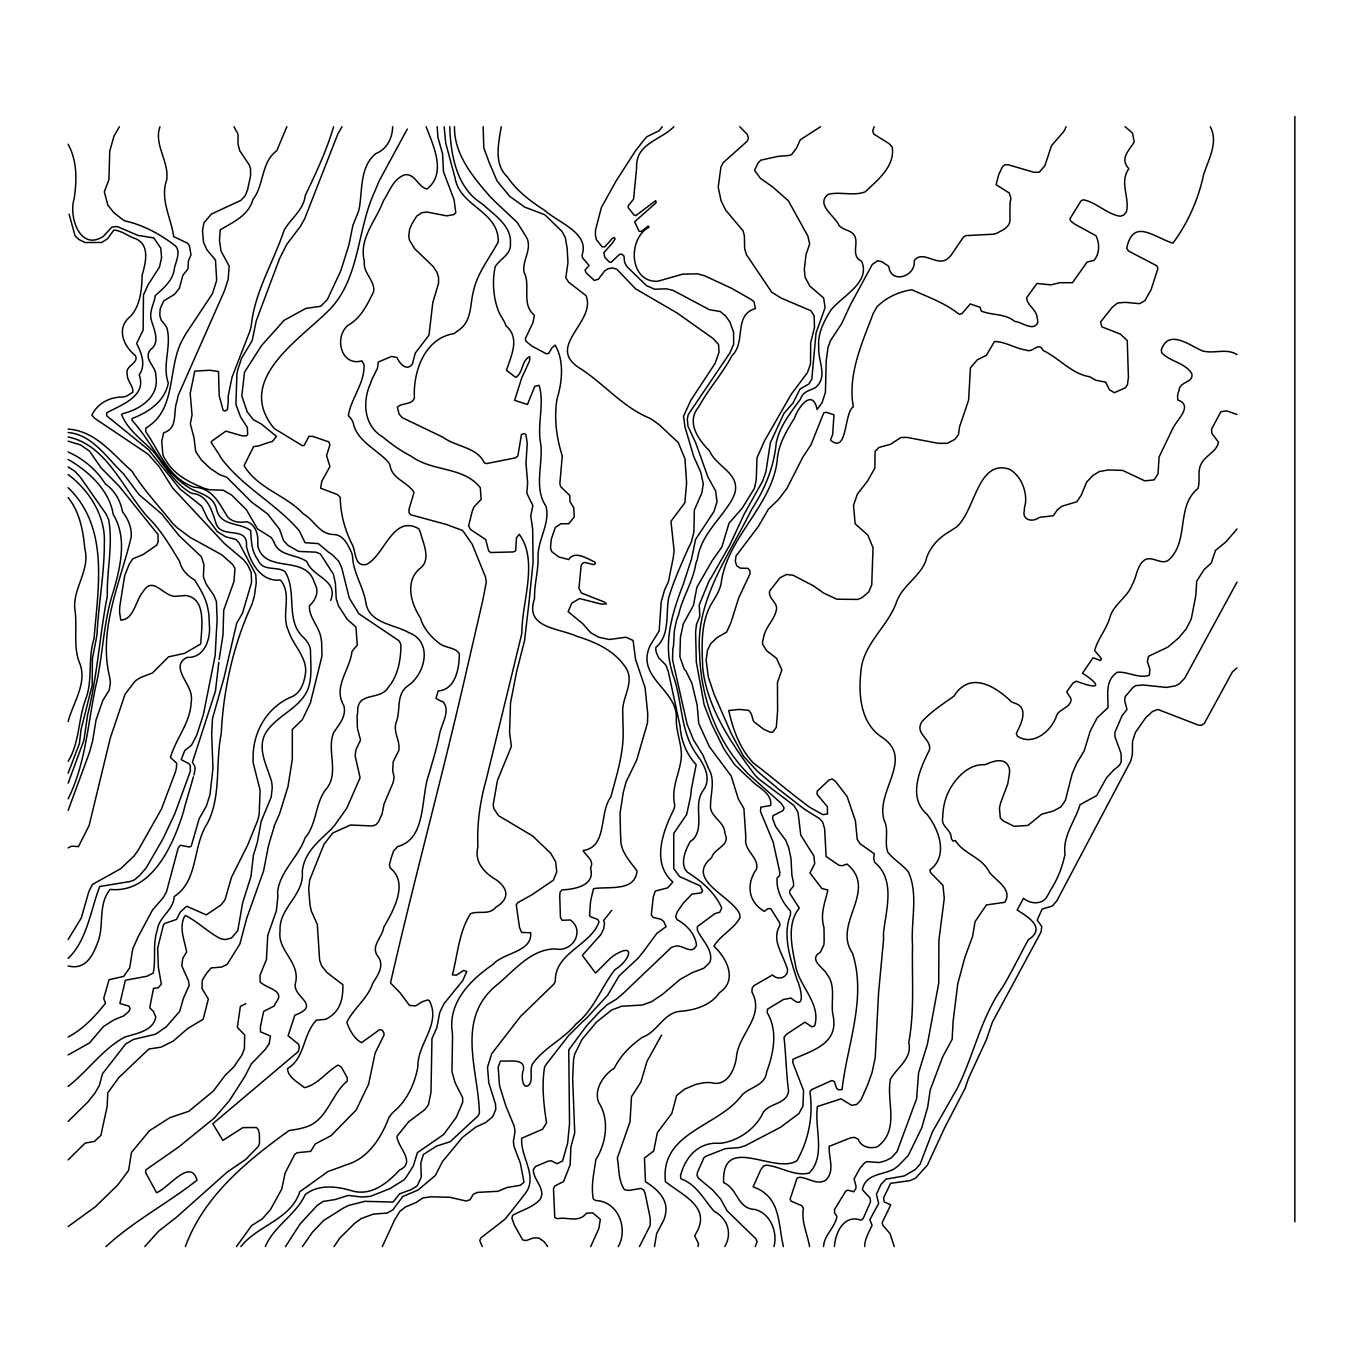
<?xml version="1.0" encoding="UTF-8"?>
<svg xmlns="http://www.w3.org/2000/svg" width="1363" height="1363" viewBox="0 0 1363 1363"><rect width="100%" height="100%" fill="white"/><g stroke="black" fill="none" stroke-linecap="round" stroke-linejoin="round"><path stroke-width="1.5" d="M392.646 126.708C392.459 138.089 386.956 149.197 375.881 153.559C359.645 166.882 362.592 189.644 359.27 208.266A25.778 25.778 0 0 1 357.583 213.65L352.932 225.27L348.843 245.238L340.767 270.862L327.239 299.741L320.714 306.266L305.789 308.43L284.168 320.288L261.611 345.469L244.505 372.235L241.813 395.952L247.214 411.899L253.314 419.668L261.287 423.978L276.485 436.399L272.481 441.373L264.405 443.844A79.804 79.804 0 0 1 258.8 445.871L253.586 446.604L244.079 465.635C257.794 488.687 285.719 494.905 303.216 513.766C313.933 519.78 319.146 533.717 332.708 534.5C342.897 534.143 347.378 543.939 351.143 551.64A18.639 18.639 0 0 1 352.523 556.445C353.256 572.733 363.222 586.754 365.744 601.986C368.623 623.572 393.941 623.998 409.053 632.739C433.383 642.007 425.188 674.889 407.077 686.407C395.952 694.926 400.841 710.396 396.292 722.032C392.953 731.215 399.308 739.189 399.052 748.083A7.786 7.786 0 0 1 397.792 752.512L393.191 761.747L392.697 770.725L394.128 777.319L393.14 782.566L384.076 803.897L382.049 814.035L378.42 821.872L375.881 824.802L372.065 825.978L350.53 825.007L332.793 832.98L323.985 844.293L309.657 880.055L308.685 889.085L310.031 905.271L311.326 911.08L317.289 924.387L319.641 960.319L321.787 966.163L326.95 972.518L342.897 984.75C343.101 1000.221 339.83 1012.096 325.74 1019.32L316.352 1020.137C302.296 1035.318 305.312 1057.841 287.525 1068.609C287.559 1077.026 298.821 1082.904 304.443 1087.674C317.954 1084.641 326.37 1071.659 338.109 1065.065L341.38 1067.178L347.105 1077.434L347.292 1081.046C331.09 1094.182 327.324 1120.812 305.346 1127.167C300.081 1128.922 294.51 1129.671 289.075 1130.557C247.061 1160.714 203.666 1196.339 185.385 1246.583M330.681 600.419C338.791 579.667 312.553 577.384 306.896 561.607C296.572 554.196 279.33 556.308 274.184 542.747M654.479 1246.583L656.591 1233.754L663.764 1220.072A31.451 31.451 0 0 0 665.928 1210.889C667.086 1197.77 655.518 1187.957 645.449 1181.704L644.46 1157.988L653.746 1150.968L657.324 1132.721L671.857 1113.35L676.644 1095.494L684.771 1089.071L696.067 1084.301L704.296 1082.648A175.435 175.435 0 0 1 710.617 1082.563C726.581 1087.248 734.538 1070.602 736.412 1057.467C738.133 1033.904 765.307 1016.781 751.95 992.111L752.086 988.328L753.739 985.773L772.531 974.954C779.926 982.45 791.477 974.749 786.195 965.754C781.987 952.533 771.39 939.618 779.926 925.375L779.721 922.904L770.794 908.695L768.033 908.661L764.302 911.353C747.486 901.488 746.345 883.292 756.584 869.032C759.259 857.651 743.67 850.41 745.8 838.569A70.024 70.024 0 0 1 745.646 834.326L743.908 808.583L738.303 798.871L731.198 776.041L720.771 762.002A33.479 33.479 0 0 0 717.96 758.322L709.22 746.396L698.742 723.429L697.14 705.131L691.859 683.119L685.776 670.749A20.803 20.803 0 0 1 684.107 668.841L679.881 656.762L680.427 637.288L683.323 623.828L693.46 605.291L696.885 587.266L712.202 560.67L721.794 547.108L729.035 523.188L742.307 508.058L754.54 488.056L756.244 479.691L757.01 457.798L764.49 440.931L791.187 394.35L807.407 372.661L810.508 363.972L810.695 342.573L814.512 327.478L814.086 315.654L810.934 310.764L780.914 297.952L771.662 292.159L746.43 254.66L744.641 248.662L744.385 235.867L743.039 230.79L725.644 210.123L721.112 200.838L718.216 187.191L720.908 167.155L723.14 162.708L747.163 141.241L748.457 138.447L747.299 134.375L739.751 126.708M444.134 126.759L445.718 143.081L454.083 174.208A23.29 23.29 0 0 0 454.952 177.411C459.382 206.699 498.705 210.566 498.262 241.762C489.964 257.709 478.106 271.697 473.847 289.637C469.605 303.728 472.722 321.6 457.661 330.851A26.357 26.357 0 0 1 453.879 333.662C424.523 338.245 412.955 371.843 414.403 398.132C411.609 405.237 402.119 402.511 397.4 407.111L399.035 413.977L402.221 417.657L443.077 437.284C455.924 446.877 477.306 447.183 484.274 462.824L486.506 463.607L515.487 457.849L517.872 455.975L521.45 434.456L524.108 433.587L525.931 434.558L527.225 443.35L525.999 463.505L527.634 482.792L526.851 493.321L532.882 505.605L530.769 515.793L532.66 529.168L533.086 562.22L529.662 595.767A91.645 91.645 0 0 0 529.406 598.715L524.534 640.797L516.696 671.295L510.512 703.035L509.592 732.613L511.398 746.379L497.461 780.369L493.167 804.869L493.9 808.634L498.5 815.636L532.609 835.979L550.737 853.272L555.644 861.825L556.768 871.843L553.327 880.242L532.03 894.724L517.77 902.613L516.27 904.913L519.524 927.59L521.637 932.428L530.667 932.769C532.388 952.107 503.322 952.481 492.844 964.561C470.337 979.861 447.524 1002.929 452.38 1032.728A87.232 87.232 0 0 0 452.533 1037.073L451.971 1071.676L455.191 1082.938L462.67 1097.692L462.67 1102.411L456.315 1117.2L443.691 1134.493L417.351 1152.706L413.381 1165.859L406.43 1176.831L404.027 1179.83L390.022 1188.57L370.429 1196.356L362.03 1197.038L348.161 1195.436L335.196 1199.542L323.048 1201.467L317.153 1205.437L300.081 1223.991L285.514 1246.583M219.153 659.488L223.004 634.988L223.736 610.113L233.976 581.456L234.981 568.32L232.63 564.452L221.76 554.792L189.968 537.295L177.241 527.788A235.015 235.015 0 0 0 172.862 523.665C158.96 506.082 143.797 490.067 131.921 471.155C112.72 454.305 95.921 431.049 68.15 429.072M218.813 662.299L215.456 691.092L192.422 762.292L194.636 766.006A7.224 7.224 0 0 1 194.807 770.504L193.972 774.985M823.542 1246.583C824.138 1234.98 835.127 1227.569 836.933 1216.409L834.65 1212.985L834.48 1209.56L845.912 1190.904L848.059 1190.223L853.664 1191.807L855.862 1188.587A20.871 20.871 0 0 0 855.913 1185.725L854.073 1178.961L859.951 1168.33L864.517 1162.912L866.953 1161.651L879.493 1162.52L886.223 1160.492L891.334 1157.834L897.041 1151.599L916.618 1098.646L918.594 1072.8L927.385 1044.297L938.715 983.251L938.903 940.249L944.269 898.319L942.957 885.354L930.52 872.559L929.805 870.088C948.631 855.998 939.277 830.033 927.164 814.529C907.23 797.44 919.872 768.817 929.532 749.803C931.406 738.473 914.181 733.805 921.899 721.726C930.895 711.707 942.889 704.058 953.93 696.169C970.03 670.528 995.28 686.151 1011.414 701.741A29.424 29.424 0 0 0 1014.719 703.172C1029.491 707.653 1020.802 724.656 1016.304 733.345L1017.428 736.19C1033.699 746.856 1052.526 729.938 1057.006 714.485C1060.653 708.504 1071.437 707.107 1071.062 698.844L1066.701 691.842L1072.988 683.05L1076.276 681.21C1105.427 692.046 1096.721 682.182 1082.495 673.22L1093.041 657.767L1100.486 660.476L1101.457 658.55L1094.693 650.611C1097.811 638.344 1107.182 628.564 1110.283 616.059C1114.713 603.553 1127.831 596.858 1132.329 584.42C1136.878 576.702 1136.742 565.662 1144.562 560.006C1152.57 555.133 1162.281 566.378 1169.352 559.375C1189.337 540.089 1175.894 506.286 1197.89 488.55C1200.854 480.117 1196.373 470.031 1202.439 461.904C1206.902 454.799 1216.852 451.17 1218.522 442.208L1211.826 433.315L1211.571 429.141L1220.89 411.711L1226.649 410.893L1237.008 414.454M864.67 1246.583C864.738 1238.524 869.117 1232.118 872.064 1225.218L869.833 1219.698L878.641 1203.512L876.46 1194.192L881.043 1184.362L885.984 1179.165L904.197 1175.962L915.374 1169.454L920.11 1164.189L932.428 1131.886L956.928 1088.884C973.983 1055.388 980.593 1017.837 1002.776 986.982C1011.874 971.546 1019.66 955.48 1028.298 939.806C1045.847 928.339 1029.934 917.981 1017.139 910.007L1023.46 898.268C1030.275 904.248 1042.797 905.049 1047.312 895.985A43.957 43.957 0 0 0 1050.021 890.925C1057.467 879.817 1062.152 867.328 1065.048 854.38C1062.373 836.183 1075.22 821.122 1080.041 804.698L1096.67 795.583L1106.603 777.66L1113.827 769.874A165.792 165.792 0 0 1 1117.677 766.96L1119.483 765.086A14.09 14.09 0 0 0 1121.221 761.593L1121.068 753.586L1114.934 736.565L1114.917 732.323L1121.988 715.796L1126.962 709.527L1124.645 700.446L1125.139 696.714L1132.772 687.668A21.706 21.706 0 0 1 1135.907 685.606L1142.995 684.976L1166.404 687.429L1175.536 685.845L1179.438 683.749L1184.754 678.161L1237.008 582.069M68.15 810.338L89.362 752.751L92.65 740.876L96.023 720.056L102.736 700.616L109.296 690.036L110.369 682.488A48.386 48.386 0 0 0 109.704 677.224C97.846 629.672 120.302 582.785 131.138 537.295C132.092 527.89 128.122 519.133 122.551 511.789C120.319 500.494 114.918 490.697 105.428 484.035C96.466 469.775 83.518 458.854 68.15 451.988M697.992 1246.583L698.555 1243.823L694.619 1235.594C713.258 1207.618 683.323 1196.067 665.434 1181.619C659.948 1132.295 717.977 1126.911 741.404 1095.801C748.611 1086.975 765.12 1086.379 766.688 1071.88C773.554 1053.19 778.154 1031.28 767.216 1012.59L767.488 1009.199L783.538 999.454L791.187 998.108C806.794 1012.164 800.575 986.846 797.168 979.98C790.574 959.535 782.226 935.58 790.404 915.016L790.591 911.251C782.396 902.442 776.075 890.141 777.097 878.011L779.67 875.54L779.772 872.167L773.145 842.027L760.486 811.53L760.827 807.117L770.674 805.567C772.412 793.147 758.152 787.729 751.03 780.164A154.683 154.683 0 0 0 745.953 775.479L734.487 764.456L726.615 752.921A47.296 47.296 0 0 1 722.646 746.379L711.537 723.77L704.143 704.824L696.323 662.06L695.59 631.768L696.51 624.424L699.832 616.076L699.219 604.933L708.879 581.371A26.34 26.34 0 0 1 710.856 578.219L730.006 544.655L744.437 513.612L762.769 480.866L765.955 471.615L770.351 442.771L783.981 413.347L793.01 403.022L800.03 389.051L808.992 383.872L811.803 378.982L816.045 332.93L825.109 307.629L823.61 297.969L809.775 286.026L805.056 277.166L804.306 269.312L806.061 254.455L809.673 243.994L807.884 236.123L788.376 200.77L772.361 186.714L760.486 178.417L754.557 170.341L758.032 163.049L760.878 160.153L777.881 156.387L787.933 155.569A9.899 9.899 0 0 0 791.596 154.581L796.248 148.584L800.302 139.793L820.577 126.708M501.243 126.708C498.637 143.064 493.406 163.85 507.326 176.832C516.73 190.837 530.054 200.923 544.11 210.021A31.162 31.162 0 0 1 545.609 211.163C559.324 223.021 589.787 233.38 582.035 255.085L582.461 257.709L589.055 265.478L585 270.113L586.226 272.821L594.319 280.471L598.425 279.176L604.712 270.845L608.222 268.664L612.617 267.898L616.928 269.363L635.567 288.82L677.326 313.132L713.139 338.535L718.54 344.447L719.017 352.182L715.2 363.205L690.956 400.109L683.527 416.192L684.976 427.028L693.75 456.588L700.667 471.973L703.274 483.746L701.877 492.844L694.329 510.137L693.954 528.299A70.723 70.723 0 0 1 693.801 532.456L691.433 541.639A105.888 105.888 0 0 1 688.094 548.659C681.091 564.81 673.509 581.149 668.637 598.033C665.57 614.934 670.255 635.039 655.773 647.561A16.049 16.049 0 0 0 656.557 653.133L658.721 657.801L665.911 665.144L668.279 671.397L679.95 725.61A37.38 37.38 0 0 1 680.358 729.273C681.756 742.29 687.173 755.051 696.169 764.66L691.382 789.058A162.793 162.793 0 0 1 690.462 796.895L686.662 814.512L673.748 833.406L673.765 868.589L679.643 876.596L700.224 885.882L702.609 890.925L700.991 892.952L691.978 894.06L683.408 903.056L677.172 911.949L675.69 916.754L676.951 919.582C686.475 924.591 695.488 934.319 696.51 945.36C691.603 956.025 682.079 943.383 674.481 946.45A20.206 20.206 0 0 0 671.431 947.404L624.237 992.4A70.944 70.944 0 0 1 620.267 995.91L619.058 996.881A47.058 47.058 0 0 1 615.684 999.624L607.08 1004.752L599.72 1011.619L586.516 1025.913L568.746 1049.885L569.53 1123.93L567.638 1143.199L562.527 1160.986L557.109 1163.746L551.146 1160.748L547.824 1161.276L535.506 1166.541L533.376 1169.403C532.814 1179.796 546.836 1189.371 539.85 1199.696C532.541 1207.55 521.586 1210.242 512.505 1215.438L511.96 1218.522L514.584 1225.49L522.693 1239.938L526.186 1240.534L533.529 1237.911L538.845 1237.962L544.348 1241.88L547.619 1246.583M193.444 776.825L185.555 803.829A101.526 101.526 0 0 0 183.715 810.951C173.51 844.43 152.162 893.668 110.182 889.409C97.812 904.333 104.235 924.182 98.187 941.169C93.161 954.935 86.108 970.337 68.15 965.992M834.395 1246.583C835.28 1232.851 843.884 1213.939 860.905 1220.192L863.035 1218.829L870.565 1201.825L870.02 1197.958L862.387 1189.729C865.505 1173.475 882.457 1175.23 893.804 1169.113A46.904 46.904 0 0 0 898.643 1165.484L908.303 1155.466L921.746 1127.848L927.726 1106.995L930.23 1089.906L942.668 1056.904L952.141 1039.322L953.095 1021.398L957.797 983.592L964.953 957.167L972.569 936.449L975.073 921.661L986.403 904.93L1004.752 902.323C1012.93 889.562 996.54 881.094 989.623 872.61C982.246 857.106 964.305 854.618 955.31 840.562L953.112 841.09A20.53 20.53 0 0 1 951.221 838.398C951.664 829.42 940.521 826.966 942.719 817.374C942.855 807.373 945.138 797.798 949.96 788.904C957.337 776.331 969.519 763.74 985.091 764.711C993.593 760.775 1006.507 756.414 1009.54 769.379A29.816 29.816 0 0 1 1009.216 775.223L1007.717 784.015L1001.124 801.478A54.741 54.741 0 0 0 999.437 808.038L1000.323 818.09L1003.798 821.19L1014.089 826.319L1027.941 825.433L1041.622 814.222L1053.429 810.985L1060.993 806.879L1065.406 800.32L1072.153 773.826L1076.514 763.621L1084.181 750.894L1090.281 730.909L1097.181 717.773L1107.966 707.687C1108.323 694.874 1104.626 680.648 1117.302 672.249C1127.78 671.329 1138.224 678.825 1149.299 675.298L1149.929 669.506L1147.356 661.396L1148.566 656.302L1167.835 647.135L1178.705 637.901L1186.168 628.956L1191.262 619.023L1195.862 595.375L1196.697 581.183L1204.228 569.427L1211.247 563.14L1215.472 550.431L1225.814 542.031L1237.008 528.997M618.257 1246.583C628.633 1228.387 617.899 1201.024 595.631 1200.564L593.246 1198.912C590.826 1185.333 594.098 1172.572 595.852 1159.623C606.279 1142.995 609.772 1119.5 598.613 1102.275C593.672 1089.582 603.57 1074.726 614.219 1068.302C620.523 1055.439 630.95 1045.285 642.45 1037.226C657.801 1031.944 663.764 1011.993 681.142 1011.244C695.437 1009.983 710.924 1005.247 719.374 992.775C737.928 980.321 727.075 958.479 713.922 946.195C720.584 934.95 733.72 929.259 740.092 917.538L739.513 913.585C730.551 895.372 684.805 879.782 711.639 857.685C714.127 848.11 731.113 845.486 724.877 833.509C724.877 821.088 708.76 816.641 710.566 804.528C710.753 792.874 715.183 779.994 708.93 769.277A52.578 52.578 0 0 1 707.431 765.699L702.848 754.983L693.477 739.751L687.139 724.264L672.538 659.777L672.828 648.686A17.31 17.31 0 0 0 673.561 645.04L674.106 635.328A38.266 38.266 0 0 1 674.719 628.769L676.542 620.472A48.012 48.012 0 0 1 678.433 615.292C682.437 597.437 692.864 581.882 695.846 563.737A20.428 20.428 0 0 1 697.328 559.665C700.718 534.858 720.482 519.78 732.135 499.42A73.517 73.517 0 0 1 733.873 495.876C742.545 473.949 716.563 467.475 709.595 450.983C698.146 439.602 685.81 421.849 698.793 406.838C708.419 388.898 722.458 373.718 731.931 355.709C746.481 342.045 732.987 315.143 755.409 308.532L754.029 301.836L751.03 299.366L731.505 288.257L704.398 275.684L697.396 273.844L682.778 274.133L660.22 280.557A16.049 16.049 0 0 1 656.438 281.323C628.888 281.085 627.73 238.491 648.975 227.212L648.226 226.002L641.274 231.471L639.043 231.216L634.647 221.794L656.199 202.627L655.637 200.685L635.771 215.661L633.88 214.894L628.292 207.636L628.224 205.898L633.591 199.083L636.589 168.075A18.486 18.486 0 0 1 636.691 164.207C637.594 143.2 662.145 139.179 673.85 126.708M333.594 126.708C326.609 150.594 315.96 173.152 305.261 195.522C303.54 210.362 290.796 218.216 284.083 230.313C273.588 261.935 255.017 291.256 251.371 324.735A41.912 41.912 0 0 1 249.957 330.97L232.051 377.125L228.32 395.423A57.195 57.195 0 0 0 228.234 401.795L227.365 409.718L224.895 411.03L223.14 410.314L219.187 395.713L218.506 371.588L210.106 370.242L194.773 371.111L190.19 393.447L192.047 414.982L190.343 423.842L193.955 437.574L195.71 451.562L201.349 459.944L210.26 468.48L219.613 474.631L226.786 477.289L251.456 501.959L267.557 513.919L279.534 529.219L283.606 540.685L288.24 545.507L298.616 551.402L315.79 552.168L320.339 553.872L333.424 574.181L335.417 583.398L336.218 598.613L338.433 605.768L347.088 619.143L355.896 627.031L357.327 645.006L352.029 651.378C349.797 670.187 332.725 686.969 343.851 705.642C346.73 716.291 338.91 724.639 333.577 732.766C326.183 751.2 340.392 773.775 325.161 790.267C315.006 804.647 316.761 824.24 305.056 837.904C298.412 857.191 279.807 871.349 277.575 892.135A39.34 39.34 0 0 1 277.745 898.251L276.314 910.927L267.744 935.41L266.415 959.586L260.026 975.244L260.112 981.82C266.398 988.856 286.52 990.151 275.496 1003.032A18.673 18.673 0 0 1 274.184 1006.013L263.689 1011.346L260.452 1026.424L260.452 1031.808L270.47 1036.033L269.158 1043.717L265.189 1049.51L251.32 1063.907L244.744 1076.651L229.529 1100.452L214.4 1117.967L178.638 1147.033L145.841 1169.863L145.602 1172.487L156.506 1192.676C168.024 1188.655 190.326 1157.221 197.022 1180.154C167.922 1203.205 133.557 1221.061 106.007 1246.583M773.945 1246.583C777.932 1232.22 770.334 1213.257 754.881 1209.458C737.076 1208.76 738.082 1188.74 723.634 1182.675C721.538 1132.534 774.099 1174.957 796.929 1160.748C808.702 1139.928 813.421 1115.684 809.912 1091.882L811.53 1089.667L831.907 1080.484L834.412 1081.592L836.388 1087.878L838.194 1089.753L842.061 1089.565C847.105 1044.569 867.107 997.955 852.352 952.805C832.197 923.79 878.743 890.431 846.985 864.04L842.436 865.692L839.063 865.352L826.114 856.509L824.649 828.925L822.775 822.298L819.572 818.618L804.766 809.435L778.989 789.484L757.743 771.645L743.465 756.209L731.198 733.396L714.059 694.159L708.385 677.138L706.119 660.408L707.465 650.287L710.753 643.66L717.142 637.56L726.615 632.04L730.824 622.925L738.695 597.931L750.008 573.772L750.042 570.978L748.014 568.354L740.245 568.132L736.77 565.798L735.321 561.266L736.037 555.985L758.424 526.339L768.374 509.268L778.409 499.591L786.911 488.448L802.756 457.286L811.019 444.747L823.78 412.768L826.199 412.29L833.986 414.812L832.64 434.524L830.493 440.113C847.786 454.748 843.782 412.887 853.323 406.838C847.496 374.297 862.2 342.914 873.359 313.047A120.302 120.302 0 0 0 876.903 306.948C886.018 297.526 898.984 291.58 911.915 289.791C927.351 296.759 944.286 302.722 957.848 313.286L959.296 314.325L961.988 313.609L970.252 303.949L980.099 307.288L981.19 311.003C991.344 315.449 1005.042 313.32 1014.651 321.344C1021.654 321.872 1033.733 332.061 1037.72 322.554A21.195 21.195 0 0 0 1037.124 317.528C1036.664 309.452 1026.373 305.022 1026.782 297.475L1036.987 283.47L1050.89 284.867L1059.835 282.703L1072.46 282.703L1087.095 262.071L1093.859 260.452C1099.839 253.808 1099.788 243.347 1095.886 235.68L1074.879 224.214L1070.722 221.045L1069.887 218.898L1080.995 200.923L1083.312 199.782C1096.551 202.32 1106.841 214.264 1120.301 216.24L1123.862 214.979L1126.468 211.657C1129.825 197.277 1119.108 182.233 1128.854 168.705C1119.296 158.5 1129.16 150.577 1134.203 141.973L1132.568 133.131L1125.105 126.708M874.16 126.708L872.729 130.848L873.802 134.102L889.034 143.575L892.22 147C895.201 166.167 877.772 179.933 865.335 191.74C854.005 196.459 840.477 191.331 828.295 194.296C815.125 204.552 834.906 215.746 839.114 225.577C843.697 230.756 852.761 229.955 855.248 237.179C857.685 244.437 852.318 254.046 858.98 259.703A23.853 23.853 0 0 1 861.637 261.27C870.872 282.55 842.198 295.924 830.936 310.048C823.899 321.327 817.391 333.594 818.754 347.395C817.766 360.82 828.363 376.665 815.585 387.535C809.946 390.653 802.722 391.385 800.609 398.899C790.881 412.444 779.704 425.903 776.246 442.771C774.065 466.913 764.847 489.215 751.66 509.37C729.307 555.048 695.232 600.044 699.594 653.456C700.752 696.783 716.291 740.194 746.243 771.884A26.17 26.17 0 0 0 748.304 774.014L781.255 803.403L784.134 807.986L783.009 810.61L772.991 815.687L772.617 818.737L775.82 826.83L785.804 840.477L788.53 847.139L790.983 858.332L791.903 875.404L793.539 882.764L793.539 886.069L789.91 890.482L789.586 892.986L799.28 908.082C786.707 923.603 791.699 945.99 795.293 964.016C798.139 985.653 821.497 1003.066 814.665 1025.879L811.803 1026.833L805.005 1022.148L786.57 1034.244L784.015 1037.379C785.957 1054.928 786.264 1073.362 788.598 1091.32C786.332 1104.422 769.993 1102.769 763.348 1112.225C756.073 1128.121 739.939 1139.877 722.646 1142.995A21.74 21.74 0 0 1 719.17 1143.301C698.486 1141.819 685.129 1157.136 680.478 1175.877L681.057 1178.927C696.561 1184.311 703.99 1199.849 714.195 1211.349C727.552 1218.505 732.561 1233.225 724.809 1246.583M590.69 1246.583L598.868 1228.574L600.316 1219.255L592.684 1212.883L586.533 1213.172C578.423 1223.378 567.621 1216.546 557.552 1218.692L554.775 1217.568L553.48 1188.621L554.877 1185.929L563.566 1181.585L570.16 1164.752L570.876 1147.152L574.743 1132.653L572.664 1078.644L573.584 1059.307L574.658 1054.298L582.001 1039.441L596.568 1022.046L611.8 1009.932L621.664 1006.252L642.212 1005.042L651.633 1001.669L662.691 994.24L680.035 979.486L692.063 972.722L703.666 968.326L708.01 964.271A13.664 13.664 0 0 0 710.123 961.545C713.479 950.13 701.621 939.771 697.396 930.145L697.328 926.619L714.876 913.619L719.885 912.137L721.726 907.877C714.621 892.152 701.587 881.265 687.378 872.167C679.285 864.381 685.657 849.098 690.479 841.278A16.117 16.117 0 0 0 694.04 838.398C704.722 824.394 692.523 804.255 703.564 789.927C711.605 778.239 704.432 765.086 697.14 755.136C679.779 731.914 682.812 701.212 672.896 674.787A31.128 31.128 0 0 1 671.857 670.903C663.185 642.484 672.402 612.345 682.795 585.613A24.755 24.755 0 0 0 683.987 581.984L691.535 558.898L695.607 539.373L713.82 511.789L717.04 501.788L715.643 491.004L707.976 477.135L695.539 442.447L687.991 426.261L687.327 419.105L688.213 414.693L729.989 352.761L733.669 344.26L733.567 332.027L729.767 321.787L725.661 316.08L720.294 311.531L709.459 309.708L673.22 290.455L666.541 288.82L654.53 289.229L646.454 285.6L627.014 266.688L624.612 262.446L623.981 256.005L621.664 254.131L619.501 254.37L610.948 262.48L609.04 261.781L605.036 257.624L603.741 252.837L612.345 243.074L615.088 239.019L614.457 237.554L612.566 238.15L604.848 246.822L602.105 246.839L596.347 239.598L595.41 234.981L595.512 230.074L601.407 207.466L616.042 181.075L635.431 150.952L644.137 139.759L647.084 136.607L659.198 130.678L662.248 126.708M274.184 826.642L269.84 841.09A133.182 133.182 0 0 0 268.204 847.139L263.536 871.093L246.72 918.219L239.905 943.912L227.212 964.357L221.794 967.014L211.112 967.951L206.086 973.983A92.241 92.241 0 0 0 202.269 980.508L201.945 988.414L208.352 999.096L203.138 1019.268L187.787 1028.452L173.271 1041.059L160.953 1047.193L148.874 1049.016L118.871 1077.52L107.745 1092.887L107.217 1106.245L100.845 1135.464L94.507 1141.376L85.085 1143.114L68.15 1159.862M159.982 126.708C153.542 144.563 169.285 161.294 166.712 179.848C159.778 199.254 171.091 217.603 173.68 236.651L187.634 243.21L189.474 245.953L191.007 254.915L188.503 260.452L187.941 268.971L182.898 275.241L179.269 288.53L174.396 294.425L163.799 300.899L160.442 308.055A31.86 31.86 0 0 0 159.931 316.029L161.141 320.203L163.73 323.218A23.444 23.444 0 0 1 166.95 328.006C171.84 346.219 161.873 365.165 168.296 382.952C164.889 401.267 148.482 412.325 132.211 418.475L131.972 420.298C151.31 441.271 162.095 469.622 186.271 485.875C196.988 494.036 213.395 493.696 216.683 509.932C221.198 526.731 239.854 522.063 250.741 530.667C251.167 540.702 251.525 551.521 257.982 559.852C262.701 571.949 276.655 565.815 284.867 571.506C297.764 591.491 284.509 621.085 303.983 637.901C307.782 641.854 310.9 646.795 310.525 652.502C310.713 665.093 312.314 678.024 307.612 690.036C299.298 708.504 277.473 715.319 266.449 731.744C256.057 747.81 267.114 765.682 271.561 781.663A33.939 33.939 0 0 1 272.191 788.121L271.186 797.185L261.168 821.378L257.42 842.095L253.399 855.402L250.979 876.375L242.614 902.953L237.758 930.725L231.574 937.897L225.764 939.533A23.682 23.682 0 0 1 220.653 938.698C208.113 932.428 197.805 921.592 185.521 915.544L184.431 916.618C178.774 928.22 184.687 940.538 186.629 951.987L182.761 958.359L181.824 965.873L188.452 980.661L189.167 985.483L183.443 998.227L179.677 1011.38L166.388 1026.714L155.603 1034.193L133.71 1039.356L125.703 1043.939L102.446 1073.805L99.397 1085.357L95.086 1092.887L87.811 1102.071L68.15 1121.391M68.15 721.538C72.886 702.984 86.772 684.379 80.264 664.684C72.921 648.328 77.163 629.519 75.238 612.055C71.046 589.617 90.793 571.131 84.745 548.318C83.228 530.735 79.531 511.619 68.15 497.665M1066.07 126.708L1065.099 129.076A16.816 16.816 0 0 1 1061.879 133.659L1051.435 145.807L1044.944 165.57L1039.356 172.215L1033.835 172.266L1008.279 164.77L1005.23 164.684L1002.674 166.371L998.704 174.583L996.149 184.738L1009.284 193.001L1010.852 198.317A7.701 7.701 0 0 1 1010.119 201.69L1009.915 213.071A148.09 148.09 0 0 1 1009.983 218.966C1010.511 226.684 1003.321 229.734 997.699 232.715A12.761 12.761 0 0 1 993.388 234.215L965.822 235.629L963.351 237.23L950.744 255.716A35.966 35.966 0 0 1 949.04 257.42C938.204 268.818 923.279 248.662 914.249 260.657C916.072 276.587 890.686 284.714 888.778 266.313L882.117 261.866L877.704 260.691L872.303 264.473L850.427 304.733L841.584 323.815L830.374 340.818L828.005 347.531L826.217 360.667L825.433 392.323L822.162 402.562L817.084 409.445C812.706 387.739 798.037 407.35 794.646 417.794C786.604 430.929 778.154 444.491 777.217 460.404C771.85 505.434 728.984 535.71 721.538 580.434C720.788 589.992 714.911 597.71 710.293 605.768C700.463 624.936 701.928 647.306 702.746 668.211C707.176 707.755 731.352 743.482 754.642 774.695A54.707 54.707 0 0 0 759.412 779.432L791.187 803.403A30.889 30.889 0 0 1 794.118 805.874L798.002 812.331L800.78 835.093L813.881 855.964L814.716 863.699L809.929 872.831L821.855 888.489L827.835 890.056C825.041 902.63 819.947 914.164 823.934 927.334A263.792 263.792 0 0 1 824.087 934.95L824.138 939.686A32.661 32.661 0 0 1 823.797 945.087L820.509 951.885A8.979 8.979 0 0 1 817.357 954.253C810.917 961.665 824.189 968.207 827.017 974.426C835.945 985.415 830.902 1000.749 832.691 1013.697C839.898 1043.24 813.932 1049.783 792.925 1059.307L792.806 1062.612L803.54 1090.468L802.977 1106.006L798.991 1113.435L780.556 1127.269L745.186 1145.755L739.087 1147.612L725.303 1148.651L706.75 1155.926L704.092 1157.494L697.515 1172.197L697.004 1175.332L698.35 1178.143L712.559 1189.916L720.72 1199.167L726.99 1210.702L755.766 1238.677L757.112 1241.54L755.272 1246.583M68.15 798.803C85.545 763.774 87.743 724.673 95.529 687.054C103.23 655.637 103.026 622.857 113.265 591.763C120.489 566.974 127.492 537.823 113.214 514.43C109.5 490.39 88.578 471.172 68.15 459.467M119.45 126.708L113.93 136.283L109.739 151.191L108.921 179.626L104.321 191.842L107.864 205.183L113.811 212.611L120.421 217.841A31.57 31.57 0 0 0 124.902 220.925C143.115 224.946 159.232 233.72 173.902 244.71C181.654 249.821 176.287 260.691 174.498 267.761C173.459 280.114 163.628 288.087 155.246 295.652C154.104 304.579 148.363 312.178 151.77 321.651C154.513 330.442 160.118 343.067 150.475 349.627C142.757 359.338 156.251 366.085 155.791 375.507C159.778 396.599 140.491 409.343 122.551 413.688L121.58 414.642C128.071 430.248 142.008 439.857 153.508 451.613C165.042 466.265 174.771 484.121 191.689 493.338C207.534 494.36 212.083 510.921 216.036 523.528C221.419 539.68 248.39 524.84 246.447 546.342C250.179 562.527 260.963 582.188 280.42 580.008C292.755 594.694 280.71 614.27 288.343 630.456C292.772 645.006 306.896 656.847 305.602 672.402C304.375 682.267 300.831 693.614 290.643 697.243C266.995 707.533 252.7 732.374 253.126 757.845A53.106 53.106 0 0 0 253.211 762.871L260.112 790.319L259.157 814.461A104.201 104.201 0 0 1 257.556 820.713L247.742 844.958L231.523 877.227L225.031 899.767L220.976 904.964L206.273 914.88L186.714 906.242L180.291 912.034L176.577 919.378L164.497 923.535L163.39 925.187L157.665 948.035L158.347 967.168L161.345 984.137L158.295 987.8L153.525 988.379L149.709 1007.853L153.389 1011.38L155.757 1016.832C153.61 1031.178 135.806 1033.461 124.578 1037.175C102.446 1049.169 87.828 1071.097 68.15 1086.345M265.291 1246.583C274.202 1225.712 295.992 1214.893 305.244 1194.567C318.278 1184.226 336.201 1186.151 351.16 1190.598C370.497 1196.782 387.279 1183.408 399.478 1170.084C416.567 1162.264 397.638 1147.629 396.974 1136.282L408.696 1121.749L422.53 1111.356A19.508 19.508 0 0 0 425.171 1109.192L428.425 1104.746L430.998 1092.325L431.952 1038.623L436.876 1027.583L439.738 1012.556L443.793 1003.986L462.79 980.457L466.793 971.512L463.744 970.405L456.435 975.192L452.397 974.852C457.712 954.492 458.939 931.696 470.559 913.67C478.617 910.399 489.198 915.544 495.842 907.247C509.813 898.813 508.297 888.693 496.541 880.038C484.564 873.121 473.983 862.115 477.919 846.985C476.794 824.087 480.1 801.12 486.352 779.108C498.159 730.517 510.12 682.045 521.842 633.403C521.603 602.855 538.828 560.772 519.252 534.347L516.458 537.874L515.691 550.822L513.272 551.947L490.578 552.509L488.618 550.737L485.688 539.578L470.593 529.508L468.616 525.897L472.314 511.006L473.932 507.002L481.156 499.369L480.287 487.664C463.42 466.197 432.275 472.007 411.03 456.111C400.739 450.949 391.402 444.134 382.56 436.824C364.023 425.818 362.132 402.204 370.429 383.599A105.326 105.326 0 0 0 372.031 379.238L377.483 368.214L378.267 362.047L391.317 356.51L396.82 357.345C399.444 363.222 406.464 371.997 412.393 364.023L415.289 353.085L428.919 335.213A32.218 32.218 0 0 1 429.345 332.163L432.787 302.637L438.562 283.265L438.579 277.609L436.978 272.242L433.264 266.603L414.761 248.85L409.445 240.127L408.747 236.003L409.633 229.086L412.001 223.771L416.72 216.104L421.797 212.713L426.772 211.981L446.723 215.865L453.947 214.553L455.787 212.713L454.032 199.577L443.486 171.755L442.566 153.815L437.932 137.442L437.165 126.708M274.184 826.08L279.654 813.558L288.002 786.485L292.295 759.43L292.312 729.478L302.399 719.562L310.372 702.95L321.975 656.063L321.634 642.092A89.294 89.294 0 0 1 321.208 639.486C320.084 627.253 308.771 617.865 309.401 605.802C315.177 600.623 319.3 592.326 315.398 584.812A34.262 34.262 0 0 0 314.291 582.393C305.755 554.059 265.598 574.198 257.897 546.563A71.353 71.353 0 0 1 257.846 541.264C258.084 533.58 254.949 523.852 246.686 521.739C238.832 522.983 229.955 522.097 225.917 514.141C218.131 501.499 211.572 487.852 194.057 487.187C168.024 478.123 159.948 451.971 145.756 431.798L145.79 428.084C178.059 409.156 166.507 366.374 183.477 338.024A151.089 151.089 0 0 1 185.453 334.395L212.526 293.573L216.683 280.318L215.473 260.026L206.869 249.719L203.547 242.444L202.508 230.79L203.905 222.868L211.367 214.076L240.876 200.361L245.136 195.761L247.555 189.917L250.605 175.623L250.553 168.791L249.344 165.025L239.82 150.867L237.98 143.95L238.082 135.806A8.025 8.025 0 0 0 236.157 130.865L234.027 126.708M639.468 1246.583L650.219 1225.354L650.185 1217.994L645.329 1194.363L643.949 1190.308L641.172 1188.417L628.582 1190.427L624.458 1189.695C618.223 1180.443 619.194 1168.704 617.32 1158.141L630.013 1121.851L631.512 1096.67L640.9 1082.035L647.016 1061.351L661.583 1035.045M68.15 783.112L83.944 740.194L86.704 721.197A139.725 139.725 0 0 1 87.658 714.672C97.455 675.639 99.635 635.277 107.336 595.87C106.638 570.484 113.231 544.996 108.665 519.661L106.058 514.004L80.264 477.084L74.846 471.291L68.15 466.913M68.15 773.128L79.395 743.636L81.03 729.631L92.19 685.146L92.394 658.448L96.109 639.724A176.611 176.611 0 0 1 97.029 634.221C98.528 603.707 104.406 573.653 104.338 543.19C105.684 516.202 89.242 490.254 68.15 474.545M286.86 126.708L276.774 150.68C260.878 162.265 264.354 184.772 252.956 199.441C248.373 216.018 233.09 221.879 220.21 229.887L219.477 240.587L221.01 250.979L229.188 266.211L228.166 279.296L224.469 290.796L178.025 395.815A60.517 60.517 0 0 1 176.798 401.744C172.845 413.023 178.4 428.05 163.611 432.838L161.737 441.373L162.844 454.526A17.787 17.787 0 0 0 165.741 460.047C174.055 474.767 189.457 482.383 204.535 488.431A143.916 143.916 0 0 0 209.527 489.743L223.208 490.22L231.642 495.076L246.396 509.762L257.471 528.844L271.322 537.584L274.184 542.27M407.298 129.042L379.868 179.66A183.852 183.852 0 0 0 375.064 190.837C357.157 228.677 360.19 276.416 330.8 308.328C301.155 339.063 233.635 379.34 274.184 428.476L302.501 445.769L304.102 445.428L309.026 436.296L312.877 436.399L328.926 441.953L329.88 444.9L326.575 455.634L329.948 466.504L321.872 481.156L320.561 488.193L337.325 494.53L340.239 497.291C340.46 513.595 344.6 529.151 351.824 543.735C356.237 550.839 353.937 567.434 366.528 564.367C384.485 555.627 392.817 514.158 418.577 528.657A14.925 14.925 0 0 1 420.486 532.797C423.45 544.195 431.815 560.704 419.088 569.155C404.743 582.393 411.268 603.877 420.434 617.984C423.246 628.036 430.452 636.402 438.579 642.723C444.27 648.277 455.344 646.846 459.297 653.661C459.501 667.631 455.549 690.002 438.136 690.922L435.973 698.35L440.453 700.923A26.289 26.289 0 0 1 442.771 701.553C451.34 710.634 440.931 724.673 439.448 734.793C436.705 748.1 432.701 761.133 428.919 774.184C420.434 797.065 427.045 838.841 397.553 846.559L393.532 851.108L391.079 858.298L389.426 865.147L390.244 868.112C409.156 882.917 393.157 911.063 383.719 927.266C382.526 937.114 370.855 945.513 377.261 955.514C385.405 965.328 377.602 975.107 372.559 983.677A36.614 36.614 0 0 1 371.196 987.306C365.25 1000.306 352.864 1009.676 346.849 1022.386C349.575 1030.121 354.09 1038.64 361.502 1042.695L379.561 1029.661L382.134 1030.121L383.667 1032.353L384.145 1034.824L375.115 1053.088L368.606 1084.215L356.135 1110.061L331.107 1135.618L315.245 1143.966L310.747 1151.377L297.168 1152.706L294.817 1154.257L285.191 1172.827L281.732 1189.166L270.351 1209.731L262.326 1218.829L251.576 1225.644L236.481 1246.583M240.927 1246.583C257.624 1225.235 290.54 1219.919 299.792 1191.756L328.006 1171.516L341.789 1166.541A40.941 40.941 0 0 0 345.418 1165.041C368.095 1159.027 381.18 1137.832 389.034 1117.302A59.87 59.87 0 0 1 392.97 1112.378C406.992 1100.776 414.676 1084.301 417.896 1066.599C417.334 1043.445 441.442 1024.175 429.379 1000.749L427.692 999.931L422.104 1001.771L415.749 1005.86L409.513 1005.434L399.904 992.588L390.5 982.962C413.398 882.423 440.641 782.975 463.846 682.403L482.638 600.981L486.301 582.274L485.484 577.009L472.245 544.314L462.687 530.531L446.161 524.397L410.502 514.72L408.9 512.318L409.139 508.791L414.028 492.401C407.844 482.076 391.42 478.703 390.022 465.004A17.242 17.242 0 0 0 388.421 462.296C377.023 449.296 356.867 441.408 353.136 422.683A17.225 17.225 0 0 0 350.955 418.611L348.4 415.613C350.683 399.325 363.734 384.622 364.057 367.022A7.786 7.786 0 0 0 363.904 364.296L361.894 360.837C341.125 366.92 333.628 337.172 348.127 325.212C360.991 318.09 367.243 304.511 373.564 291.972C375.677 280.914 362.694 273.128 364.381 261.44C358.503 238.491 376.137 220.704 383.344 200.889C389.528 191.45 393.157 178.894 404.828 174.754C415.068 173.34 418.049 186.97 426.977 189.048C446.911 173.169 433.366 145.892 426.125 126.708M382.322 1246.583L394.827 1219.544L399.972 1211.281L405.288 1207.073L416.209 1202.439L422.956 1197.89L431.134 1196.782L449.977 1197.31L466.197 1201.059L470.167 1199.627L473.268 1194.329L477.22 1192.404L497.955 1191.296L506.883 1187.565L520.325 1185.248L524.005 1182.232L520.376 1163.252L513.953 1146.3L513.374 1141.427L515.027 1131.46L514.209 1126.196L505.741 1105.614L499.505 1085.595L498.142 1067.178L500.511 1060.959C508.416 1061.896 525.181 1057.637 523.477 1069.836C521.007 1074.265 522.165 1091.763 529.423 1084.505C533.785 1078.167 528.145 1068.626 533.802 1062.169C545.507 1046.988 563.856 1038.827 576.038 1023.954C594.421 1009.336 601.356 986.795 615.037 969.536C630.03 960.676 636.76 940.709 613.009 956.042A40.856 40.856 0 0 1 609.857 958.717L595.529 973.029L582.325 955.361L600.947 934.507L603.622 928.85L604.559 923.433L603.639 920.434L611.697 910.433M334.037 1246.583L339.694 1238.217L354.448 1223.565A50.874 50.874 0 0 1 358.299 1220.754A12.233 12.233 0 0 0 360.871 1218.675L373.496 1214.075L387.109 1213.087L392.817 1209.884L402.801 1196.51L417.896 1190.138L435.291 1175.519L442.566 1161.463L462.449 1137.389L475.84 1127.065L485.824 1122.465L492.844 1116.536L495.791 1109.414L495.502 1104.047L488.789 1082.938L487.511 1067.178L491.736 1053.701L520.462 1016.559L553.923 984.086L555.32 981.19C554.571 952.669 591.099 945.343 599.056 921.746L597.693 919.412L590.383 916.669L589.566 915.272L590.486 901.931A86.499 86.499 0 0 0 591.167 898.507L593.501 888.693C608.562 886.086 634.851 892.237 637.083 870.991C630.081 861.467 620.301 851.398 620.795 838.824A39.868 39.868 0 0 0 620.506 834.48L620.08 812.927L623.317 792.227L626.162 781.749L636.725 760.026L647.476 722.952L647.749 713.956L645.091 687.668L635.567 659.453L633.079 640.474L626.009 637.237L609.329 639.486L598.851 637.271L590.792 632.773L582.58 623.555L568.132 611.663L571.744 603.213L579.531 598.561L601.185 604.065L606.501 603.894L604.456 602.054L581.541 593.075L578.934 588.424L581.115 565.713L582.41 563.379L584.454 562.425L593.791 564.657L595.324 563.635L594.932 562.033C587.606 559 574.794 549.936 568.644 559.58L558.796 556.956L551.725 551.606L550.482 547.926L551.299 539.186L555.32 527.447L560.857 523.767L568.797 523.716L574.249 516.969L573.687 507.581L569.955 501.584L569.768 495.502L560.721 486.71L559.852 483.524L562.272 455.924C556.428 437.642 553.821 417.572 557.092 398.626C562.323 382.083 564.265 360.428 555.167 345.18L552.032 347.769L548.556 353.562L546.052 353.664L531.791 345.998L526.033 341.312L525.3 338.706L532.933 322.758L534.398 315.177C520.87 304.409 530.991 285.566 524.091 272.293C521.91 260.827 532.03 249.889 527.004 238.235L517.241 222.476L494.905 201.468A52.595 52.595 0 0 0 491.038 197.703C473.711 177.803 453.947 154.735 454.492 126.708M68.15 761.338C79.616 742.631 78.083 719.408 85.733 699.117C92.991 679.592 87.624 658.329 94.03 638.821C98.051 587.76 109.602 527.6 68.15 487.698M68.15 939.499L81.32 917.878L88.782 891.777L92.445 884.451L120.626 868.742L134.051 855.981L138.293 850.069L161.447 809.043L175.18 772.582A28.606 28.606 0 0 0 176.44 767.488L176.73 763.297L170.477 757.436C175.793 738.525 190.292 723.072 191.161 702.405A19.746 19.746 0 0 0 191.399 696.646C191.041 683.766 169.387 666.081 187.055 657.409C204.586 658.278 210.924 638.77 209.323 624.322A185.572 185.572 0 0 0 209.152 619.603L208.948 615.446A58.745 58.745 0 0 0 207.943 609.142C206.188 598.459 200.242 588.935 194.636 580.008C187.242 575.561 181.637 569.973 179.575 561.3C170.154 546.137 161.226 530.326 148.448 517.872C123.726 490.714 107.285 445.002 68.15 436.995M144.785 1246.583L158.687 1231.113L176.287 1217.415L227.348 1171.941L245.613 1159.521L258.323 1146.453L259.498 1143.148L259.379 1134.084L258.288 1129.518L256.5 1127.559L242.853 1127.593L222.868 1140.405L212.815 1123.776L298.446 1051.384L299.366 1046.563L298.48 1044.177L288.087 1035.778L294.817 1015.248C323.184 1004.497 290.353 996.83 295.72 982.161C299.86 961.579 277.064 950.471 280.079 930.793C278.631 907.809 304.613 895.065 302.262 871.639C304.085 852.148 319.47 840.698 332.027 828.448A18.605 18.605 0 0 1 334.685 825.245L346.764 808.225L360.088 777.779L355.113 755.749L355.982 749.633L360.565 740.041L357.396 728.302L357.106 715.609A71.37 71.37 0 0 1 357.668 712.508C356.578 690.768 380.09 701.144 388.165 687.531C398.047 675.895 400.875 659.828 400.892 645.04A10.103 10.103 0 0 0 398.848 640.661L358.844 613.742L349.269 598.033L341.636 567.434L338.637 561.164L332.18 554.69A18.128 18.128 0 0 0 329.079 552.628L318.295 543.616L305.022 542.695L300.95 534.143A23.955 23.955 0 0 0 298.497 529.849C275.922 503.901 243.892 487.528 222.612 460.03A26.084 26.084 0 0 1 219.528 455.242L211.112 442.242L211.895 441.05L225.866 431.134L242.375 435.904L246.72 435.683L247.691 434.371L247.35 427.522L240.552 416.942L235.918 404.368L236.872 375.183A31.928 31.928 0 0 1 237.588 370.31L241.66 358.06L252.189 340.631L256.21 320.969L279.551 258.68L286.792 244.318L300.337 226.479L304.631 218.864L337.734 134.238L342.011 126.708M68.15 847.871L71.66 846.116L78.441 846.61L89.123 825.501L110.267 738.116L125.106 694.108L135.312 680.87L140.423 677.581L152.452 672.998L168.535 656.847L184.533 653.354L200.77 643.949C201.315 628.547 207.244 597.795 185.181 595.478A78.918 78.918 0 0 1 178.246 596.006C164.327 599.618 153.815 574.027 143.098 591.661C135.448 600.333 134.034 619.824 120.796 620.063L119.654 612.72A62.562 62.562 0 0 1 119.791 606.433L124.732 575.322L129.366 563.924L132.688 558.898L143.03 554.588L156.762 545.115L158.193 541.656L157.972 534.449L118.973 485.978L101.288 468.105L89.498 451.136L80.69 445.002L68.15 441.152M302.433 1246.583L312.246 1232.442L323.627 1220.515L343.186 1208.146L348.485 1205.488L364.773 1201.331L393.038 1202.064L399.58 1193.903L411.473 1189.456L417.248 1185.827L421.269 1177.036L420.826 1162.878L423.399 1154.495L436.586 1146.062L450.114 1141.751L477.612 1116.28A12.097 12.097 0 0 0 479.401 1113.111C478.515 1070.534 455.532 1020.188 495.433 986.113C513.698 971.615 529.679 949.466 555.031 948.887C572.46 952.737 585.391 930.929 570.398 920.008L562.084 920.281L560.432 917.452L559.75 896.36L560.04 892.22L561.931 889.954C574.726 889.204 595.529 885.763 590.554 868.197C594.694 859.78 585.817 856.305 583.194 850.512C607.847 846.968 598.732 813.115 610.88 796.929C616.502 775.428 623.726 753.603 623.164 731.079C623.078 723.651 622.704 716.222 622.721 708.794C623.879 694.057 635.737 679.37 624.015 665.246C612.958 649.81 594.558 641.769 576.907 636.351C558.302 627.747 524.278 628.275 534.552 598.527C534.16 584.199 538.641 570.45 538.01 556.087C538.129 539.22 550.379 522.898 546.001 506.286C533.683 488.073 542.968 464.885 540.872 444.577C536.647 425.273 544.876 403.431 539.032 385.337L534.79 386.342L527.43 404.521L514.635 400.347L521.773 377.79L529.56 360.871L529.815 356.629C521.313 360.292 523.409 372.968 515.64 377.398L506.508 370.31C511.108 355.59 520.41 338.297 506.082 325.893C504.378 320.441 500.323 316.165 498.398 310.9C493.167 297.1 492.128 280.965 495.212 266.705C499.982 258.731 511.551 254.353 510.409 243.602C511.687 226.616 495.808 216.053 484.615 205.966A25.352 25.352 0 0 0 480.952 203.002C456.213 187.021 450.693 154.172 449.756 126.708M68.15 1226.547L95.666 1206.511L117.814 1184.907L128.633 1170.323L131.444 1152.485L149.453 1130.745L169.762 1117.728L188.844 1111.271L213.395 1091.013L224.946 1075.56L233.584 1067.178L241.898 1055.098L244.369 1048.829L244.71 1034.96L237.349 1027.361L240.365 1006.388L245.817 1003.662M68.15 1037.022C83.007 1029.235 95.206 1016.321 105.53 1003.117L103.707 998.568L109.023 979.741L123.692 976.385L129.655 967.849L132.756 948.801L138.396 936.245L152.52 909.99L163.151 897.774L166.525 891.692L178.212 847.956L180.342 845.247L189.338 846.985L191.212 846.219L199.151 818.737L206.273 806.249L209.953 794.816L212.952 768.289L211.691 733.584L212.509 718.591L224.06 677.581L236.685 623.164L242.495 613.214L251.576 582.393L251.184 572.29L247.691 565.083L243.738 559.903L226.054 544.944A37.67 37.67 0 0 1 221.351 540.259L172.641 488.005L159.13 466.64L148.294 454.339L94.626 418.271L91.917 415.153C97.318 403.465 109.858 396.82 122.551 397.059A14.363 14.363 0 0 0 127.423 395.611L132.824 392.22C133.455 385.405 126.725 380.959 127.287 374.212C124.425 365.744 139.384 363.444 135.397 355.641C123.181 345.708 115.838 327.955 130.524 316.335C140.372 305.533 141.854 289.348 142.127 275.241C145.994 261.781 150.458 243.142 133.455 237.946C126.929 235.288 121.086 230.551 113.845 230.057L107.677 238.61L101.782 242.478L85.102 242.529L78.815 239.445L75.033 235.833L69.138 214.23M1237.008 667.836L1232.442 671.874L1204.33 723.395L1201.485 725.303L1198.724 725.235L1157.92 709.459L1152.621 711.401L1145.721 717.722L1135.43 732.425L1132.483 741.506L1132.38 754.489L1130.779 760.963L1056.904 900.722L1052.355 906.003L1042.116 909.087L1037.175 920.11L1041.775 926.584L1041.008 932.122L992.383 1022.165L986.386 1039.696L968.599 1078.15L965.072 1088.407L944.729 1127.644L927.402 1165.126L915.459 1178.228L910.058 1180.614L890.618 1183.323L883.514 1198.043L884.331 1201.996L890.755 1204.875L882.168 1222.645L882.849 1225.252L890.073 1233.719L894.264 1246.583M68.15 958.428C87.198 940.146 90.554 910.177 99.738 886.512L130.218 881.486L134.477 879.851L140.082 874.961L146.284 867.754L163.1 838.569L174.839 813.66L190.309 771.305L190.343 765.529L188.997 763.723L181.211 759.634L184.772 750.502L191.536 745.135L196.732 735.185L203.428 714.433L215.167 655.399L216.683 626.741A63.38 63.38 0 0 0 217.075 618.035L216.427 601.628L213.889 595.392L206.273 584.25L203.377 576.788L203.956 564.657L201.298 556.683L179.047 535.591L161.788 514.055L139.026 494.582L123.403 473.762C106.961 458.155 92.65 434.678 68.15 432.514M68.15 1054.945L89.532 1042.934L103.418 1026.56L113.742 1020.018L123.982 1015.742L128.923 1011.38L130.081 1008.399L128.872 1006.098L119.876 1003.509L125.345 980.253L146.914 976.266L153.235 973.114C156.098 959.092 152.537 944.15 157.239 930.282C158.824 916.549 173.322 910.944 174.208 896.564C198.691 880.685 192.353 846.321 207.295 823.508C221.658 795.907 215.081 763.348 221.266 733.515C223.379 689.286 233.414 644.324 252.138 603.928A174.004 174.004 0 0 1 254.404 595.972L256.244 582.768L255.784 574.505L238.917 542.661L235.918 539.475L225.815 536.818L217.313 531.655L207.551 518.417L201.707 506.184L179.797 488.84L148.788 449.994L106.74 415.851L106.655 412.87C121.068 404.862 147.187 396.343 139.179 374.842C146.199 365.045 141.531 352.949 136.607 343.391L143.132 330.136L143.473 294.97L148.192 284.628L159.454 267.046L161.601 257.624L160.732 248.083L153.763 237.929L137.731 235.339L117.269 226.548L111.97 227.059L103.349 236.361C79.957 251.678 68.457 216.581 74.164 198.691C76.89 180.223 77.299 161.158 68.15 144.239M1237.008 354.601C1226.444 347.786 1213.496 354.244 1202.251 350.819C1189.115 345.18 1168.653 328.568 1161.31 349.865L1161.668 352.71C1170.05 361.723 1185.146 362.66 1191.773 373.632C1193.971 383.037 1179.387 381.095 1179.012 390.551A15.964 15.964 0 0 0 1177.564 396.531L1177.836 399.955C1192.795 405.356 1178.569 418.202 1174.207 426.023A46.853 46.853 0 0 0 1171.379 431.389L1159.095 456.997L1158.022 473.847L1154.103 479.895L1144.784 480.849L1122.567 470.405L1108.272 469.945L1099.311 471.564L1093.041 475.397L1086.652 482.059L1081.251 495.212L1076.804 501.771L1061.964 506.235L1057.432 509.745L1053.326 515.742L1043.359 516.918A10.308 10.308 0 0 0 1038.725 517.77C1032.541 522.489 1021.739 520.138 1024.329 510.478A19.457 19.457 0 0 1 1025.334 504.157C1027.225 491.498 1021.057 475.67 1009.353 469.179C977.101 458.752 975.38 511.994 955.77 527.583A54.162 54.162 0 0 0 950.198 531.212C938.834 537.261 928.527 548.437 925.698 561.113C919.65 576.907 902.408 585.528 896.564 601.952C888.233 626.333 863.239 643.523 860.939 671.005C858.366 694.517 860.274 722.629 881.571 737.025C915.22 758.612 874.927 791.119 884.178 820.356C889.323 830.34 883.923 842.3 887.926 852.403C893.975 859.763 902.289 864.534 908.269 871.741C918.713 894.247 910.671 921.013 912.546 945.172C911.745 977.68 914.76 1010.239 908.78 1042.439C912.477 1058.557 897.314 1067.127 890.482 1079.036C885.899 1101.662 900.398 1129.876 877.346 1146.777C870.139 1149.145 860.837 1146.947 858.111 1139.11L854.431 1137.389L850.751 1137.781L829.198 1146.351C828.397 1157.443 835.332 1170.664 825.825 1180.119C817.34 1185.623 808.395 1177.768 799.587 1177.274L797.065 1178.143L790.097 1199.15L791.085 1201.144L801.768 1205.676L803.403 1208.197C801.154 1221.776 807.407 1233.856 809.571 1246.583M783.418 1246.583C777.881 1223.48 781.118 1196.646 753.109 1186.832L760.793 1169.727L763.57 1165.995L766.517 1165.144C780.846 1166.694 794.629 1176.695 809.213 1173.015C826.114 1155.79 814.239 1127.951 817.425 1106.517L841.039 1098.851L851.722 1105.376L856.799 1104.388L860.99 1099.941L867.618 1084.88L872.099 1072.425L875.216 1057.773L878.573 992.911L883.599 939.107A157.597 157.597 0 0 1 883.514 933.093C885.916 910.024 895.9 879.936 874.688 862.319L873.649 858.554L874.296 853.817L859.951 843.612L857.191 839.199L855.436 820.884L847.122 796.537L835.57 781.459L832.111 778.955L829.011 780.011L817.221 791.187L817.016 794.237L827.358 806.726L827.511 814.001L822.86 814.614L811.769 808.429A42.151 42.151 0 0 1 804.749 803.54C787.286 790.523 770.657 776.024 753.33 762.973C739.87 748.679 732.783 729.171 728.779 710.481L739.291 709.424L748.713 710.327L751.32 713.769L753.449 721.3L763.672 729.273L770.504 732.289A14.789 14.789 0 0 0 772.923 732.067L776.297 727.331L777.591 711.162L777.455 682.59L781.851 669.829L776.535 658.295L766.568 650.662L762.65 644.222A8.894 8.894 0 0 1 763.297 639.196C764.353 627.27 775.547 619.449 776.62 608.188C776.416 601.679 767.965 597.931 769.635 591.031L780.045 577.708L786.536 574.505L793.062 575.22L813.49 585.869L823.542 593.007L836.678 599.192L857.872 599.43L861.927 597.693L868.725 591.951L871.741 584.88L873.036 547.739L867.822 535.114L855.163 523.818L853.494 505.315L857.48 493.951L867.43 481.19L874.859 468.156L875.097 451.392L878.862 447.473L890.482 444.321L900.909 437.523L906.753 437.353L938.119 443.299L947.353 443.316L954.696 439.482L958.41 434.746L959.569 426.789L968.616 400.109L970.456 367.84L977.322 359.798L986.352 355.351L994.496 341.5C1005.4 341.619 1014.958 348.417 1025.726 350.001C1033.324 353.63 1038.402 340.716 1043.121 350.478C1059.272 358.094 1071.505 373.871 1089.65 376.733L1095.988 380.294L1105.7 382.134L1109.465 389.767L1114.304 392.714L1125.514 387.705L1127.44 384.69L1128.411 377.398L1127.252 340.494L1120.284 334.054L1101.849 326.847L1100.588 321.975L1112.089 307.493L1117.541 302.995L1125.361 302.347L1139.621 303.659L1144.835 300.712L1151.071 289.757L1157.851 268.63L1156.914 265.87L1128.445 250.945L1126.707 248.287C1133.13 217.841 1152.911 236.719 1172.879 243.176C1187.633 223.464 1198.452 199.288 1203.563 174.822C1208.334 159.641 1218.675 142.399 1210.276 126.708M482.263 1246.583L479.793 1240.654L480.798 1237.962L505.162 1219.101L521.825 1197.958A48.812 48.812 0 0 1 523.699 1195.385C539.884 1177.819 519.95 1157.221 521.739 1138.258L542.559 1129.228L546.529 1122.822C543.701 1104.78 541.571 1084.999 544.587 1067.178A37.704 37.704 0 0 1 546.631 1063.804L568.831 1035.267L583.79 1020.563A38.351 38.351 0 0 0 587.095 1017.514L607.642 995.229L619.058 975.976L638.276 958.019L644.12 950.693A128.395 128.395 0 0 1 647.612 945.905L656.847 933.348L666.115 926.636L663.645 921.371L660.936 919.241L653.303 917.503L651.275 915.033L653.269 897.058L655.279 891.061L667.751 887.824L672.896 882.014C650.85 862.796 663.168 830.51 674.174 808.719A16.935 16.935 0 0 0 674.634 804.323C670.647 786.434 681.261 771.202 681.398 754.267C681.074 742.29 676.048 731.164 676.304 719.085C678.11 689.882 637.083 678.553 649.248 647.612A18.673 18.673 0 0 1 651.48 643.353L659.164 630.95L661.191 602.003L664.633 589.719L668.347 581.984L673.22 557.893L674.089 550.499L670.954 521.348L684.856 502.76L686.594 482.706L684.976 458.871L678.331 442.668L659.062 424.609L651.821 419.395A30.207 30.207 0 0 0 648.055 417.504C622.09 406.276 603.656 383.548 580.093 368.402C544.416 346.458 596.755 322.196 585.988 295.584L568.558 282.073L565.815 277.848L567.962 262.531L567.144 248.27L565.372 237.809L562.118 231.574L544.893 214.792L524.823 207.159L509.643 196.289L497.086 181.006L489.504 163.202A20.155 20.155 0 0 1 488.448 160.442L483.814 147.886L483.132 126.708M1294.85 116.417L1294.85 1221.844"/></g></svg>
